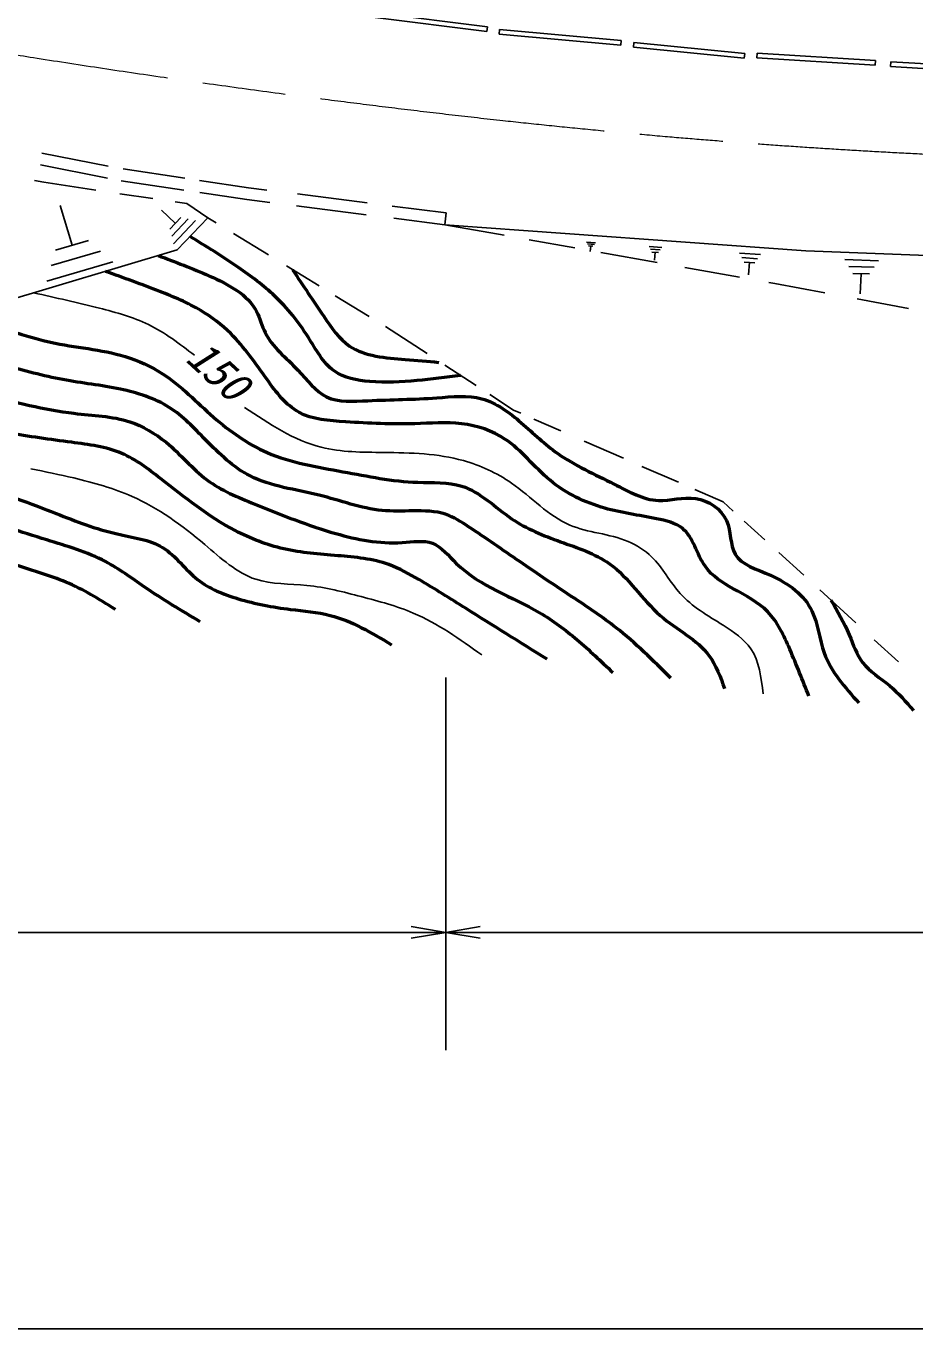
# Model space of a CAD drawing. Units: millimetres, scale not verified. Extents: x 40000 to 680000, y 20000 to 380000.
# Drawn here: x 304259 to 341630, y 205000 to 259763 of the extents above; entities that cross this region are included whole.
import ezdxf
from ezdxf.enums import TextEntityAlignment as Align

# ---------------------------------------------------------------- set-up
doc = ezdxf.new("R2010")
doc.units = ezdxf.units.MM
doc.header["$LTSCALE"] = 1000
doc.linetypes.add('CHAIN', pattern=[18.5, 12, -1.5, 3.5, -1.5])
for name, color, linetype, lineweight in [('M-BGD', 7, 'Continuous', 25), ('M-BMK', 2, 'CHAIN', 13), ('M-STR-STR3', 7, 'Continuous', 25), ('M-TTL-BAND', 7, 'Continuous', 25), ('M-TTL-LINE', 7, 'Continuous', 50)]:
    doc.layers.add(name, color=color, linetype=linetype, lineweight=lineweight)
doc.styles.add('ＭＳ ゴシック', font='')
doc.styles.get('ＭＳ ゴシック').set_extended_font_data('MS Gothic')

# ---------------------------------------------------------------- blocks, each defined once
blk = doc.blocks.new('open_arrow')
at = {"color": 0, "linetype": 'Continuous', "lineweight": -2}
blk.add_lwpolyline([(7.5, 1.25), (0, 0), (7.5, -1.25)], dxfattribs=at)

msp = doc.modelspace()

# ---------------------------------------------------------------- linework, layer by layer
at = {"layer": 'M-BGD'}
for p, q in [((318963, 260314), (323661, 259731)), ((323637, 259532), (318938, 260116)), ((323661, 259731), (323637, 259532)), ((324151, 259424), (324169, 259623)), ((324169, 259623), (329278, 259158)), ((329260, 258959), (324151, 259424)), ((329278, 259158), (329260, 258959)), ((329798, 258873), (329818, 259072)), ((329818, 259072), (334473, 258608)), ((334453, 258409), (329798, 258873)), ((334473, 258608), (334453, 258409)), ((334985, 258427), (334997, 258626)), ((334997, 258626), (339968, 258317)), ((339955, 258117), (334985, 258427)), ((339968, 258317), (339955, 258117)), ((340602, 258063), (340614, 258262)), ((345254, 257789), (340602, 258063)), ((340614, 258262), (345266, 257989)), ((304926, 254423), (307705, 253880)), ((304862, 253926), (307683, 253375)), ((308346, 253755), (310934, 253367)), ((304621, 253268), (305007, 253195)), ((305007, 253195), (307195, 252868)), ((308261, 253262), (310897, 252867)), ((311553, 253274), (313607, 252967)), ((308199, 252718), (309583, 252512)), ((311571, 252766), (313539, 252472)), ((313539, 252472), (314502, 252349)), ((313607, 252967), (314389, 252867)), ((315666, 252705), (318601, 252331)), ((305692, 252215), (306192, 250555)), ((309952, 252025), (310532, 251475)), ((310531, 252370), (311015, 252298)), ((311015, 252298), (311905, 251697)), ((315623, 252206), (318554, 251833)), ((319655, 252197), (321925, 251908)), ((310762, 251715), (310302, 251225)), ((311072, 251655), (310382, 250925)), ((311382, 251585), (310462, 250615)), ((311905, 251697), (310619, 250351)), ((312250, 251486), (311905, 251697)), ((319723, 251684), (321862, 251412)), ((321925, 251908), (321862, 251412)), ((324360, 250967), (321862, 251412)), ((337046, 250319), (321862, 251412)), ((314452, 250141), (312975, 251043)), ((310619, 250351), (302603, 247964)), ((307392, 250305), (305312, 249695)), ((306882, 250755), (305492, 250345)), ((327335, 250437), (325404, 250781)), ((327822, 250685), (328202, 250655)), ((327862, 250605), (328152, 250585)), ((327902, 250525), (328092, 250505)), ((327982, 250285), (328002, 250515)), ((330452, 250495), (330992, 250455)), ((330512, 250385), (330922, 250355)), ((350002, 249797), (337046, 250319)), ((307902, 249855), (305132, 249035)), ((330787, 249822), (328419, 250244)), ((330572, 250265), (330842, 250245)), ((330682, 249925), (330712, 250255)), ((334252, 250215), (335132, 250155)), ((334352, 250035), (335012, 249985)), ((334452, 249845), (334892, 249815)), ((334632, 249305), (334672, 249835)), ((338682, 249945), (340092, 249895)), ((316577, 248841), (315205, 249680)), ((334253, 249204), (331952, 249614)), ((338852, 249655), (339912, 249625)), ((339012, 249365), (339722, 249345)), ((339332, 248505), (339372, 249355)), ((335735, 248940), (335487, 248984)), ((337846, 248545), (335735, 248940)), ((318686, 247553), (317255, 248427)), ((341362, 247887), (339207, 248291)), ((319615, 246985), (319370, 247135)), ((321128, 245995), (319615, 246985)), ((323184, 244648), (321860, 245515)), ((324756, 243619), (323758, 244273)), ((325061, 243486), (324756, 243619)), ((326738, 242752), (325614, 243244)), ((329382, 241595), (327726, 242320)), ((331691, 240585), (330154, 241257)), ((333568, 239764), (332382, 240283)), ((333991, 239378), (333568, 239764)), ((335324, 238162), (334451, 238958)), ((336955, 236676), (335909, 237629)), ((339144, 234679), (337625, 236064)), ((340943, 233038), (339922, 233970))]:
    msp.add_line(p, q, dxfattribs=at)
for points, knots in [([(311340, 245926), (310718, 246403), (310097, 246879), (309405, 247216), (308758, 247532), (308049, 247726), (307341, 247904), (306418, 248137), (305497, 248345), (304576, 248552)], [0, 0, 0, 0, 1, 1, 1, 2, 2, 2, 3, 3, 3, 3]), ([(335245, 231695), (335165, 232381), (335084, 233067), (334729, 233587), (334454, 233991), (334013, 234294), (333569, 234576), (332915, 234991), (332256, 235361), (331763, 235909), (331332, 236387), (331027, 237001), (330559, 237456), (330277, 237731), (329936, 237948), (329570, 238101), (328782, 238432), (327881, 238465), (327119, 238789), (326215, 239174), (325506, 239969), (324669, 240552), (324050, 240983), (323361, 241299), (322648, 241498), (321570, 241798), (320436, 241830), (319294, 241842), (318403, 241851), (317506, 241848), (316671, 242057), (315518, 242346), (314482, 243040), (313447, 243734)], [0, 0, 0, 0, 1, 1, 1, 2, 2, 2, 3, 3, 3, 4, 4, 4, 5, 5, 5, 6, 6, 6, 7, 7, 7, 8, 8, 8, 9, 9, 9, 10, 10, 10, 11, 11, 11, 11]), ([(323422, 233329), (322496, 233991), (321571, 234653), (320541, 235092), (319840, 235390), (319091, 235584), (318348, 235780), (317596, 235977), (316850, 236175), (316069, 236252), (315343, 236325), (314586, 236292), (313920, 236510), (313120, 236773), (312452, 237396), (311770, 237972), (310810, 238784), (309824, 239502), (308717, 239993), (307940, 240338), (307104, 240570), (306266, 240767), (305665, 240908), (305063, 241031), (304461, 241154)], [0, 0, 0, 0, 1, 1, 1, 2, 2, 2, 3, 3, 3, 4, 4, 4, 5, 5, 5, 6, 6, 6, 7, 7, 7, 8, 8, 8, 8])]:
    msp.add_open_spline(points, degree=3, knots=knots, dxfattribs=at)
at = {"layer": 'M-BMK'}
msp.add_open_spline([(280303, 263512), (282784, 262889), (285266, 262267), (287757, 261686), (290358, 261079), (292970, 260516), (295592, 260007), (298624, 259417), (301670, 258898), (304722, 258416), (308396, 257836), (312079, 257310), (315767, 256826), (318610, 256453), (321457, 256106), (324308, 255795), (326613, 255544), (328920, 255317), (331230, 255118), (335259, 254770), (339295, 254506), (343335, 254322), (347387, 254139), (351443, 254036), (355499, 254028), (360520, 254017), (365539, 254151), (370559, 254284)], degree=3, knots=[0, 0, 0, 0, 1, 1, 1, 2, 2, 2, 3, 3, 3, 4, 4, 4, 5, 5, 5, 6, 6, 6, 7, 7, 7, 8, 8, 8, 9, 9, 9, 9], dxfattribs=at)
at = {"layer": 'M-STR-STR3'}
for p, q in [((321901, 232380), (321901, 216723)), ((155468, 221670), (321901, 221670)), ((321901, 221670), (405858, 221670))]:
    msp.add_line(p, q, dxfattribs=at)
at = {"layer": 'M-TTL-BAND'}
msp.add_line((40000, 205000), (579000, 205000), dxfattribs=at)
at = {"layer": 'M-TTL-LINE'}
for points, knots in [([(322523, 245081), (321909, 245001), (321295, 244921), (320683, 244862), (320032, 244799), (319383, 244761), (318708, 244822), (318176, 244869), (317628, 244978), (317216, 245265), (316745, 245594), (316454, 246159), (316128, 246676), (315718, 247325), (315254, 247900), (314717, 248410), (314247, 248855), (313722, 249249), (313184, 249619), (312522, 250076), (311839, 250495), (311157, 250914)], [0, 0, 0, 0, 1, 1, 1, 2, 2, 2, 3, 3, 3, 4, 4, 4, 5, 5, 5, 6, 6, 6, 7, 7, 7, 7]), ([(309827, 250115), (310534, 249849), (311242, 249584), (311975, 249257), (312760, 248906), (313575, 248486), (313951, 247765), (314096, 247486), (314176, 247162), (314313, 246878), (314613, 246260), (315188, 245834), (315684, 245305), (316078, 244886), (316423, 244403), (316894, 244177), (317389, 243939), (318024, 243986), (318627, 244015), (319634, 244065), (320554, 244066), (321530, 244136), (322167, 244182), (322829, 244257), (323425, 244096), (324034, 243931), (324576, 243519), (325078, 243088), (325598, 242642), (326075, 242177), (326610, 241798), (327332, 241286), (328159, 240933), (328989, 240508), (329595, 240197), (330202, 239849), (330843, 239822), (331354, 239801), (331885, 239984), (332416, 239903), (332951, 239821), (333484, 239471), (333706, 238976), (333909, 238521), (333851, 237945), (334069, 237565), (334328, 237111), (334979, 236936), (335560, 236678), (336326, 236337), (336970, 235852), (337294, 235186), (337556, 234647), (337610, 233991), (337818, 233412), (338105, 232614), (338687, 231965), (339269, 231316)], [0, 0, 0, 0, 1, 1, 1, 2, 2, 2, 3, 3, 3, 4, 4, 4, 5, 5, 5, 6, 6, 6, 7, 7, 7, 8, 8, 8, 9, 9, 9, 10, 10, 10, 11, 11, 11, 12, 12, 12, 13, 13, 13, 14, 14, 14, 15, 15, 15, 16, 16, 16, 17, 17, 17, 18, 18, 18, 19, 19, 19, 19]), ([(337173, 231598), (336913, 232253), (336654, 232908), (336367, 233573), (336121, 234143), (335855, 234720), (335439, 235146), (335042, 235552), (334508, 235820), (333988, 236113), (333543, 236364), (333110, 236634), (332819, 237041), (332452, 237552), (332313, 238281), (331851, 238653), (331566, 238883), (331158, 238978), (330763, 239056), (330005, 239207), (329292, 239298), (328586, 239500), (327765, 239734), (326954, 240118), (326287, 240669), (325623, 241218), (325103, 241933), (324393, 242403), (323860, 242755), (323221, 242968), (322578, 243048), (321919, 243129), (321257, 243069), (320603, 243048), (319641, 243016), (318695, 243068), (317700, 243128), (317009, 243170), (316293, 243216), (315724, 243532), (315185, 243830), (314778, 244370), (314394, 244902), (313898, 245589), (313443, 246263), (312862, 246838), (312490, 247206), (312065, 247534), (311612, 247805), (311064, 248133), (310473, 248379), (309879, 248611), (309124, 248906), (308363, 249179), (307603, 249453)], [0, 0, 0, 0, 1, 1, 1, 2, 2, 2, 3, 3, 3, 4, 4, 4, 5, 5, 5, 6, 6, 6, 7, 7, 7, 8, 8, 8, 9, 9, 9, 10, 10, 10, 11, 11, 11, 12, 12, 12, 13, 13, 13, 14, 14, 14, 15, 15, 15, 16, 16, 16, 17, 17, 17, 18, 18, 18, 18]), ([(315465, 249521), (315893, 248875), (316321, 248230), (316773, 247563), (317090, 247094), (317420, 246614), (317861, 246313), (318502, 245876), (319379, 245815), (320200, 245749), (320683, 245710), (321147, 245669), (321611, 245628)], [0, 0, 0, 0, 1, 1, 1, 2, 2, 2, 3, 3, 3, 4, 4, 4, 4]), ([(269965, 239580), (270022, 240353), (270079, 241126), (270408, 241758), (270684, 242286), (271150, 242716), (271618, 243169), (272207, 243738), (272798, 244343), (273513, 244539), (274190, 244726), (274978, 244544), (275730, 244539), (276591, 244534), (277406, 244760), (278230, 244983), (279043, 245203), (279865, 245420), (280689, 245467), (281860, 245533), (283035, 245253), (284237, 245144), (285261, 245052), (286304, 245083), (287261, 245386), (287887, 245584), (288476, 245899), (289075, 246192), (289819, 246557), (290579, 246890), (291373, 247079), (292274, 247295), (293219, 247326), (294155, 247321), (295263, 247316), (296359, 247260), (297461, 247362), (298473, 247455), (299490, 247681), (300485, 247644), (302103, 247584), (303664, 246829), (305282, 246475), (306332, 246245), (307406, 246184), (308427, 245870), (308979, 245700), (309516, 245457), (309999, 245144), (310782, 244638), (311425, 243950), (312136, 243330), (312823, 242731), (313572, 242196), (314394, 241838), (315392, 241404), (316498, 241231), (317579, 241032), (318624, 240840), (319646, 240623), (320724, 240588), (321356, 240568), (322007, 240610), (322578, 240427), (323348, 240181), (323974, 239528), (324675, 239056), (325311, 238628), (326009, 238349), (326731, 238089), (327448, 237830), (328189, 237589), (328787, 237161), (329596, 236583), (330142, 235662), (330924, 234984), (331607, 234392), (332469, 233985), (332980, 233291), (333271, 232896), (333448, 232408), (333625, 231920)], [0, 0, 0, 0, 1, 1, 1, 2, 2, 2, 3, 3, 3, 4, 4, 4, 5, 5, 5, 6, 6, 6, 7, 7, 7, 8, 8, 8, 9, 9, 9, 10, 10, 10, 11, 11, 11, 12, 12, 12, 13, 13, 13, 14, 14, 14, 15, 15, 15, 16, 16, 16, 17, 17, 17, 18, 18, 18, 19, 19, 19, 20, 20, 20, 21, 21, 21, 22, 22, 22, 23, 23, 23, 24, 24, 24, 25, 25, 25, 26, 26, 26, 27, 27, 27, 27]), ([(331361, 232359), (330622, 233096), (329882, 233832), (329067, 234474), (328506, 234916), (327908, 235313), (327311, 235710), (326543, 236221), (325774, 236732), (325017, 237251), (324304, 237740), (323601, 238237), (322867, 238720), (322558, 238924), (322242, 239126), (321900, 239240), (321467, 239384), (320990, 239390), (320520, 239383), (320083, 239377), (319653, 239361), (319230, 239401), (318335, 239486), (317475, 239822), (316578, 240046), (315587, 240294), (314550, 240404), (313675, 240853), (312979, 241210), (312384, 241780), (311814, 242362), (311324, 242862), (310853, 243369), (310282, 243733), (309672, 244121), (308949, 244346), (308226, 244499), (307417, 244670), (306606, 244752), (305807, 244902), (304981, 245058), (304166, 245286), (303347, 245507), (302350, 245776), (301345, 246035), (300323, 246112), (299482, 246175), (298629, 246114), (297783, 246031), (296706, 245926), (295642, 245784), (294558, 245749), (293869, 245726), (293172, 245747), (292502, 245628), (291693, 245484), (290923, 245138), (290164, 244781), (289606, 244520), (289053, 244253), (288470, 244096), (287684, 243884), (286840, 243872), (286011, 243935), (285017, 244010), (284043, 244193), (283068, 244177), (282024, 244160), (280979, 243915), (279963, 243572), (279147, 243296), (278350, 242958), (277504, 242927), (276927, 242906), (276328, 243028), (275771, 242927), (275220, 242827), (274709, 242510), (274239, 242161), (273698, 241760), (273210, 241316), (272827, 240790), (272529, 240380), (272295, 239920), (272061, 239460)], [0, 0, 0, 0, 1, 1, 1, 2, 2, 2, 3, 3, 3, 4, 4, 4, 5, 5, 5, 6, 6, 6, 7, 7, 7, 8, 8, 8, 9, 9, 9, 10, 10, 10, 11, 11, 11, 12, 12, 12, 13, 13, 13, 14, 14, 14, 15, 15, 15, 16, 16, 16, 17, 17, 17, 18, 18, 18, 19, 19, 19, 20, 20, 20, 21, 21, 21, 22, 22, 22, 23, 23, 23, 24, 24, 24, 25, 25, 25, 26, 26, 26, 27, 27, 27, 28, 28, 28, 28]), ([(274792, 238989), (275420, 239344), (276048, 239699), (276655, 240100), (277391, 240587), (278096, 241142), (278895, 241480), (279587, 241772), (280349, 241901), (281099, 242053), (282396, 242316), (283658, 242647), (284952, 242860), (286109, 243049), (287291, 243144), (288428, 243415), (289469, 243664), (290473, 244062), (291528, 244311), (292123, 244452), (292735, 244545), (293337, 244508), (293967, 244470), (294587, 244289), (295219, 244221), (295552, 244186), (295889, 244182), (296222, 244203), (296796, 244241), (297362, 244353), (297925, 244490), (298341, 244591), (298756, 244706), (299179, 244741), (299606, 244777), (300040, 244731), (300469, 244669), (301178, 244567), (301873, 244420), (302566, 244257), (303793, 243969), (305012, 243635), (306275, 243487), (307066, 243394), (307875, 243375), (308622, 243128), (309173, 242947), (309690, 242642), (310145, 242268), (310752, 241770), (311248, 241150), (311865, 240691), (312461, 240249), (313169, 239957), (313872, 239670), (315004, 239209), (316125, 238762), (317277, 238434), (318174, 238178), (319090, 237995), (320072, 238057), (320515, 238085), (320972, 238163), (321344, 238022), (321727, 237876), (322022, 237497), (322348, 237179), (323363, 236190), (324690, 235790), (325860, 235101), (326411, 234776), (326928, 234387), (327419, 233972), (327939, 233532), (328432, 233062), (328924, 232592)], [0, 0, 0, 0, 1, 1, 1, 2, 2, 2, 3, 3, 3, 4, 4, 4, 5, 5, 5, 6, 6, 6, 7, 7, 7, 8, 8, 8, 9, 9, 9, 10, 10, 10, 11, 11, 11, 12, 12, 12, 13, 13, 13, 14, 14, 14, 15, 15, 15, 16, 16, 16, 17, 17, 17, 18, 18, 18, 19, 19, 19, 20, 20, 20, 21, 21, 21, 22, 22, 22, 23, 23, 23, 24, 24, 24, 25, 25, 25, 25]), ([(326164, 233148), (325028, 233859), (323892, 234570), (322760, 235280), (322102, 235692), (321445, 236104), (320771, 236498), (320365, 236736), (319953, 236967), (319516, 237126), (318837, 237372), (318099, 237442), (317366, 237502), (316597, 237565), (315834, 237618), (315091, 237789), (314383, 237951), (313693, 238221), (313048, 238559), (311919, 239151), (310930, 239951), (309912, 240745), (309395, 241149), (308870, 241551), (308282, 241802), (307626, 242082), (306891, 242174), (306167, 242268), (305264, 242386), (304377, 242509), (303497, 242662), (302514, 242834), (301539, 243043), (300541, 243254), (300033, 243361), (299519, 243468), (299018, 243433), (298371, 243388), (297744, 243106), (297100, 242949), (296612, 242830), (296113, 242782), (295613, 242752), (294879, 242708), (294141, 242703), (293409, 242752), (292781, 242794), (292157, 242875), (291528, 242949), (291140, 242995), (290750, 243038), (290363, 243021), (289732, 242992), (289109, 242802), (288517, 242555), (287840, 242272), (287204, 241917), (286528, 241659), (285738, 241358), (284894, 241191), (284056, 241032), (283273, 240883), (282496, 240740), (281726, 240530), (281131, 240368), (280540, 240165), (280006, 239867), (279395, 239526), (278858, 239061), (278322, 238595)], [0, 0, 0, 0, 1, 1, 1, 2, 2, 2, 3, 3, 3, 4, 4, 4, 5, 5, 5, 6, 6, 6, 7, 7, 7, 8, 8, 8, 9, 9, 9, 10, 10, 10, 11, 11, 11, 12, 12, 12, 13, 13, 13, 14, 14, 14, 15, 15, 15, 16, 16, 16, 17, 17, 17, 18, 18, 18, 19, 19, 19, 20, 20, 20, 21, 21, 21, 22, 22, 22, 23, 23, 23, 23]), ([(285023, 238039), (285985, 238199), (286947, 238359), (287890, 238595), (288692, 238795), (289480, 239051), (290291, 239222), (291045, 239382), (291820, 239469), (292585, 239473), (293239, 239477), (293887, 239420), (294556, 239401), (295193, 239383), (295849, 239399), (296419, 239634), (296946, 239851), (297401, 240256), (297925, 240494), (298522, 240767), (299209, 240824), (299878, 240799), (300676, 240770), (301448, 240624), (302207, 240423), (303336, 240123), (304436, 239701), (305522, 239276), (306359, 238949), (307187, 238620), (308084, 238416), (308749, 238265), (309450, 238182), (310002, 237842), (310550, 237505), (310950, 236913), (311471, 236498), (311964, 236106), (312566, 235873), (313173, 235692), (313898, 235477), (314630, 235337), (315377, 235244), (315937, 235174), (316505, 235130), (317044, 234993), (317959, 234760), (318791, 234259), (319624, 233757)], [0, 0, 0, 0, 1, 1, 1, 2, 2, 2, 3, 3, 3, 4, 4, 4, 5, 5, 5, 6, 6, 6, 7, 7, 7, 8, 8, 8, 9, 9, 9, 10, 10, 10, 11, 11, 11, 12, 12, 12, 13, 13, 13, 14, 14, 14, 15, 15, 15, 16, 16, 16, 16]), ([(311579, 234725), (310787, 235198), (309996, 235672), (309231, 236194), (308694, 236560), (308170, 236950), (307601, 237251), (306828, 237660), (305972, 237906), (305128, 238165), (304051, 238496), (302992, 238848), (301903, 239115), (301141, 239301), (300365, 239446), (299573, 239419), (299079, 239403), (298579, 239320), (298140, 239115), (297622, 238873), (297189, 238463), (296688, 238183), (296195, 237907), (295636, 237757), (295076, 237645), (293593, 237350), (292094, 237318), (290596, 237287)], [0, 0, 0, 0, 1, 1, 1, 2, 2, 2, 3, 3, 3, 4, 4, 4, 5, 5, 5, 6, 6, 6, 7, 7, 7, 8, 8, 8, 9, 9, 9, 9]), ([(308013, 235244), (307336, 235665), (306659, 236086), (305934, 236391), (305275, 236668), (304575, 236850), (303891, 237090), (303274, 237306), (302670, 237571), (302046, 237717), (301559, 237831), (301061, 237873), (300541, 237932), (299866, 238009), (299154, 238114), (298570, 237860), (298249, 237721), (297966, 237473), (297674, 237251), (297325, 236987), (296962, 236761), (296599, 236534)], [0, 0, 0, 0, 1, 1, 1, 2, 2, 2, 3, 3, 3, 4, 4, 4, 5, 5, 5, 6, 6, 6, 7, 7, 7, 7]), ([(338097, 235634), (338373, 235162), (338648, 234690), (338866, 234178), (339038, 233774), (339175, 233345), (339431, 233009), (339724, 232624), (340174, 232361), (340560, 232041), (340937, 231728), (341252, 231361), (341568, 230993)], [0, 0, 0, 0, 1, 1, 1, 2, 2, 2, 3, 3, 3, 4, 4, 4, 4])]:
    msp.add_open_spline(points, degree=3, knots=knots, dxfattribs=at)

# ---------------------------------------------------------------- block references
at = {"layer": 'M-STR-STR3', "xscale": 193, "yscale": 193, "rotation": 180}
msp.add_blockref('open_arrow', (321901, 221670), dxfattribs=at)
at = {"layer": 'M-STR-STR3', "xscale": 193, "yscale": 193}
msp.add_blockref('open_arrow', (321901, 221670), dxfattribs=at)

# ---------------------------------------------------------------- texts
at = {"layer": 'M-BGD', "style": 'ＭＳ ゴシック', "oblique": 15}
msp.add_text('150', height=1320, rotation=317.353, dxfattribs=at).set_placement((310639, 245426), align=Align.BOTTOM_LEFT)

doc.saveas('drawing.dxf')
